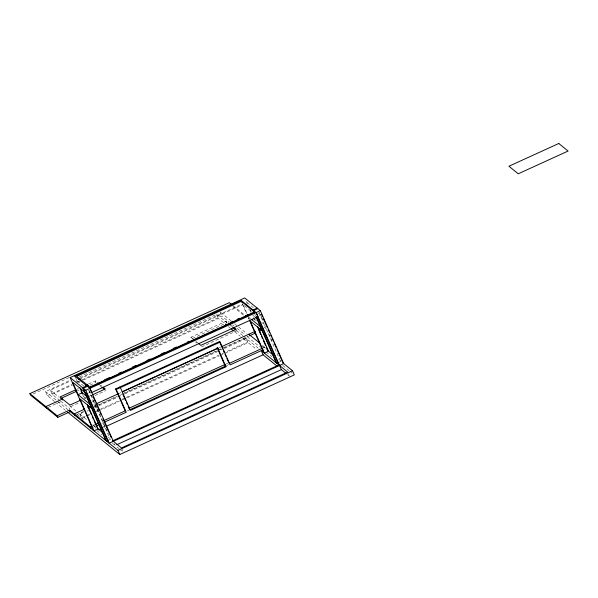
<?xml version="1.0" encoding="UTF-8"?>
<svg xmlns="http://www.w3.org/2000/svg" width="598" height="598" viewBox="0 0 598 598"><rect width="100%" height="100%" fill="white"/><g stroke="black" fill="none" stroke-linecap="round" stroke-linejoin="round"><path stroke-width="0.45" stroke-dasharray="2.99 2.24" d="M33.129 394.007L69.622 377.36M54.605 401.535L47.354 395.644L45.538 391.511L70.108 380.306M59.979 400.63L52.175 394.291L50.359 390.158L69.869 381.255M79.198 377.002L216.581 314.339L227.218 322.98M80.364 377.869L242.34 303.986L243.005 304.524L81.029 378.407M47.354 395.644L71.924 384.439M77.007 382.122L78.704 381.352M82.09 379.805L221.888 316.036L229.131 321.926M52.175 394.291L72.53 385.007M78.465 382.301L80.162 381.524M83.556 379.977L218.397 318.472L224.781 323.66M76.798 389.298L78.48 388.536M88.571 383.931L95.306 380.859L97.795 382.884M226.201 321.156L226.881 322.703L191.562 338.819L190.882 337.265L226.201 321.156L228.698 323.182M77.486 390.853L79.168 390.083M90.096 385.097L95.986 382.414L95.306 380.859M48.191 407.373L63.156 400.548M257.962 313.509L259.622 312.754M88.579 393.088L90.246 392.333M258.956 315.378L260.623 314.615M84.251 398.552L85.933 397.782M89.296 396.25L91.815 395.099M70.631 406.625L79.885 402.402M95.022 395.502L105.951 390.516M201.533 346.915L236.853 330.806M119.174 393.372L120.871 392.602M219.145 347.767L220.841 346.997M76.641 414.631L83.421 411.544M94.439 406.52L96.129 405.743M96.981 405.354L117.313 396.085M122.396 393.761L217.283 350.48M218.135 350.092L248.633 336.181M83.675 411.843L79.437 413.779L81.253 417.92L89.737 414.048M94.701 406.819L98.094 405.272M98.947 404.883L119.294 395.599M120.146 395.211L123.539 393.663M124.384 393.275L221.066 349.18M224.459 347.632L245.658 337.96L247.475 342.101L225.424 352.155M83.346 419.617L81.919 418.458L80.102 414.317L83.496 412.77M86.889 411.222L88.586 410.452M94.521 407.746L97.915 406.199M98.76 405.81L124.205 394.202M125.049 393.82L217.493 351.654M220.879 350.107L223.428 348.948M224.272 348.559L246.324 338.498L258.471 348.372M96.517 410.953L99.911 409.406M100.763 409.025L121.117 399.741M121.962 399.352L125.356 397.805M126.2 397.416L218.644 355.249M222.03 353.702L224.579 352.543M81.919 418.458L86.157 416.522M87.009 416.141L89.55 414.975M96.338 411.88L98.035 411.11M98.879 410.721L119.234 401.437M122.627 399.89L219.309 355.795M220.154 355.406L248.14 342.639L256.714 349.606M226.231 363.935L227.92 363.158M92.742 425.664L95.269 424.513M263.068 347.969L264.75 347.206L265.43 348.754L263.748 349.524M127.247 410.946L128.936 410.176M226.911 365.483L228.6 364.713M93.423 427.211L95.104 426.449M101.795 423.399L104.321 422.24M102.991 426.972L104.687 426.202M103.656 427.51L105.353 426.74M108.096 440.233L110.593 439.096L107.737 436.772M279.303 362.134L280.97 361.379L278.025 358.987M253.41 307.701L247.161 302.625L247.886 304.285M244.395 305.653L252.027 311.857M252.61 315.041L254.696 316.738M261.632 322.374L263.718 324.064M256.512 320.872L254.427 319.183L255.167 320.872M264.144 327.076L266.23 328.765M248.454 316.94L250.54 318.629M232.988 305.585L244.589 315.011M248.215 317.957L249.665 319.13M232.943 306.542L243.82 315.385M262.574 345.435L264.75 347.206M220.797 312.492L230.94 320.73M234.558 323.675L246.877 333.677M262.088 346.04L266.439 349.568M232.757 324.871L234.207 326.045M237.1 328.399L244.35 334.289M247.243 336.637L260.287 347.236M266.08 351.945L271.873 356.655M282.742 365.483L289.26 370.782M289.985 371.365L292.16 373.137M231.411 325.387L232.772 326.493M230.058 325.282L231.478 326.433M236.442 330.47L242.825 335.657M243.528 336.233L245.658 337.96M228.324 326.538L230.454 328.272M234.708 331.726L240.381 336.338M243.222 338.64L247.475 342.101M287.481 374.602L289.514 376.254M190.882 337.265L192.75 338.782M196.092 341.503L198.132 343.155M195.411 341.944L196.772 343.05M100.516 385.097L101.877 386.203M99.836 385.546L101.197 386.644M83.727 385.979L76.118 379.805L77.247 382.361M91.95 400.653L94.035 402.342M86.134 398.589L84.049 396.893L84.796 398.582M93.766 404.786L95.852 406.483M50.359 390.158L58.873 397.072M69.51 405.713L75.894 410.901M80.102 414.317L87.248 420.125M92.967 424.767L94.394 425.933L95.844 429.244M60.69 401.206L69.906 408.696M77 414.459L81.253 417.92M96.876 430.605L101.802 434.619M112.372 443.2L114.487 444.919M119.219 448.769L115.152 445.458L114.427 443.806M119.899 449.315L122.612 451.52M45.538 391.511L68 409.757M55.322 402.125L65.466 410.363M288.423 373.772L289.148 375.432M260.377 314.458L261.498 317.022M261.872 317.874L263.74 322.135M268.614 333.228L271.985 340.905M258.956 312.216L264.047 323.802M264.406 324.632L280.305 360.841M254.8 314.107L255.533 315.766M250.435 310.078L251.16 311.73M246.174 301.355L247.295 303.911M249.912 309.861L251.033 312.418M253.275 317.523L254.397 320.079M243.371 305.354L247.004 313.629M242.34 303.986L246.839 314.219M248.334 317.635L249.082 319.339M246.324 338.498L248.14 342.639M220.071 311.902L221.888 316.036M216.581 314.339L218.397 318.472M121.476 447.939L122.926 451.243M89.252 390.464L94.118 401.557M94.491 402.409L97.115 408.382M97.489 409.234L108.343 433.976M88.586 389.926L109.927 438.551M75.333 377.032L77.516 381.995M82.487 394.306L83.982 397.715M95.06 426.471L95.785 428.123"/><path stroke-width="0.9" d="M29.9 393.619L57.146 415.76L69.615 410.071L70.295 411.626L57.834 417.314L30.58 395.173L29.9 393.619L229.363 302.64L231.538 304.404M70.153 377.562L244.679 297.954L260.302 310.639L283.714 363.606L109.18 443.215L85.768 390.247L70.153 377.562L93.31 430.321M74.967 376.202L241.188 300.383L255.481 311.999L89.259 387.818M78.48 379.566L80.177 378.796M75.961 389.687L59.979 396.975L69.951 405.07L80.042 400.473M85.208 385.463L87.734 384.312M86.77 385.792L82.614 387.683L105.771 440.449M257.14 308.075L252.984 309.973L254.442 313.285M60.66 398.522L76.641 391.234M88.414 385.867L83.279 388.222L106.437 440.988L108.096 440.233M257.805 308.613L253.649 310.512L254.741 312.993M62.476 399.001L45.852 406.58L46.532 408.128M104.56 379.797L109.636 377.488M118.942 373.242L121.476 372.083M132.472 367.067L135.858 365.528M146.854 360.512L150.233 358.964M161.228 353.949L164.614 352.409M173.076 348.552L176.455 347.004M187.451 341.989L189.14 341.219M230.357 322.419L232.846 321.283M237.002 319.392L239.499 318.248M85.768 390.247L260.302 310.639M84.43 391.825L72.627 382.234L78.084 394.65L82.232 392.759L87.091 396.706M92.66 394.717L105.27 388.962L103.23 387.302M124.818 410.026L115.571 388.954L219.459 341.57L220.124 342.108L230.11 364.87L262.911 349.905M115.571 388.954L116.229 389.492L220.124 342.108M122.201 391.735L217.784 348.141L225.954 366.761L130.379 410.355L120.385 387.601L119.72 387.055M84.438 409.219L74.272 413.853L74.952 415.408M87.824 407.672L90.365 406.513M96.3 403.807L118.329 393.761M122.56 391.825L218.3 348.156M221.686 346.608L255.451 331.21M258.777 329.692L260.436 328.937M249.486 335.799L255.301 333.146M259.457 331.247L261.946 330.111M129.101 408.24L225.386 364.317M69.615 410.071L90.223 426.815L91.905 426.045M96.106 424.132L98.633 422.98M103.678 420.678L125.543 410.699L124.877 410.161M262.23 348.357L229.43 363.315L228.765 362.777M226.066 365.871L129.714 409.817L128.226 406.431M92.585 427.6L90.903 428.362L90.223 426.815M96.741 425.701L99.313 424.528M104.321 422.24L126.223 412.254L116.229 389.492M98.573 429.835L101.114 428.676M106.205 426.352L263.098 354.793L277.188 366.238M278.474 362.515L276.814 363.278L256.221 316.357M116.849 444.688L281.374 369.639L286.121 373.496M69.45 410.931L117.985 450.369L292.519 370.76L294.336 374.901L119.802 454.51L67.641 412.127M255.391 317.299L257.469 318.988M251.235 319.197L260.257 326.523M245.315 315.595L246.765 316.776M262.074 330.664L250.27 321.081L264.353 353.149L268.509 351.258L257.76 326.777M248.798 334.245L259.674 343.08M267.889 350.749L272.957 354.868M292.519 370.76L283.048 363.068L277.091 349.598M230.051 324.28L228.698 323.182L229.378 324.729M234.132 327.599L236.173 329.251L200.846 345.367L198.813 343.708M232.772 327.495L235.732 329.894M225.491 324.236L226.911 325.387M231.164 328.848L233.997 331.15M217.784 348.141L217.119 347.602L225.289 366.223L225.954 366.761M193.371 339.29L194.731 340.397M99.156 383.991L97.795 382.884L98.476 384.439L97.227 383.423M101.877 387.198L104.598 389.41M74.302 375.664L89.924 388.356L113.336 441.324M85.095 392.363L86.919 393.85L108.515 442.677M78.084 394.65L89.879 404.241M91.696 408.374L79.9 398.791L93.976 430.866L98.132 428.968L87.39 404.495M102.804 432.765L97.467 428.43L94.095 420.753M261.453 314.242L262.567 316.768M263.314 318.45L267.411 327.711M268.151 329.393L269.646 332.757M270.759 335.284L271.507 336.966M272.247 338.655L273.368 341.181M274.108 342.863L276.343 347.916M257.671 316.977L278.892 364.959L112.671 440.778L121.476 447.939L287.698 372.12L261.281 350.652L263.098 354.793M92.937 396.16L95.172 401.213M95.919 402.895L99.268 410.475M100.008 412.157L101.129 414.683M102.991 418.892L104.104 421.418M104.852 423.1L108.948 432.361M109.688 434.043L111.183 437.415M281.374 369.639L256.146 312.537L257.962 316.671L91.741 392.49L89.924 388.356M256.258 317.418L276.149 362.732M258.127 328.586L260.743 334.544M261.49 336.248L262.612 338.797M263.359 340.501L265.602 345.607M266.349 347.311L267.844 350.712M241.188 300.383L242.28 302.872M247.37 314.458L248.095 316.11M249.456 320.192L263.688 352.611M219.459 341.57L222.419 348.313M223.525 350.839L224.265 352.528M225.005 354.21L226.119 356.744M226.859 358.426L228.339 361.797M123.397 395.428L125.625 400.51M126.372 402.2L127.486 404.741M117.985 450.369L119.802 454.51M80.057 387.788L82.232 392.759M80.992 390.89L82.113 393.454M87.727 406.251L91.472 414.78M92.227 416.485L93.348 419.041M57.146 415.76L57.834 417.314M558.794 143.49L508.928 166.237L518.234 173.794L568.1 151.047L558.794 143.49M241.263 301.295L76.701 376.359L89.864 387.048L254.419 311.992L241.263 301.295"/></g></svg>
